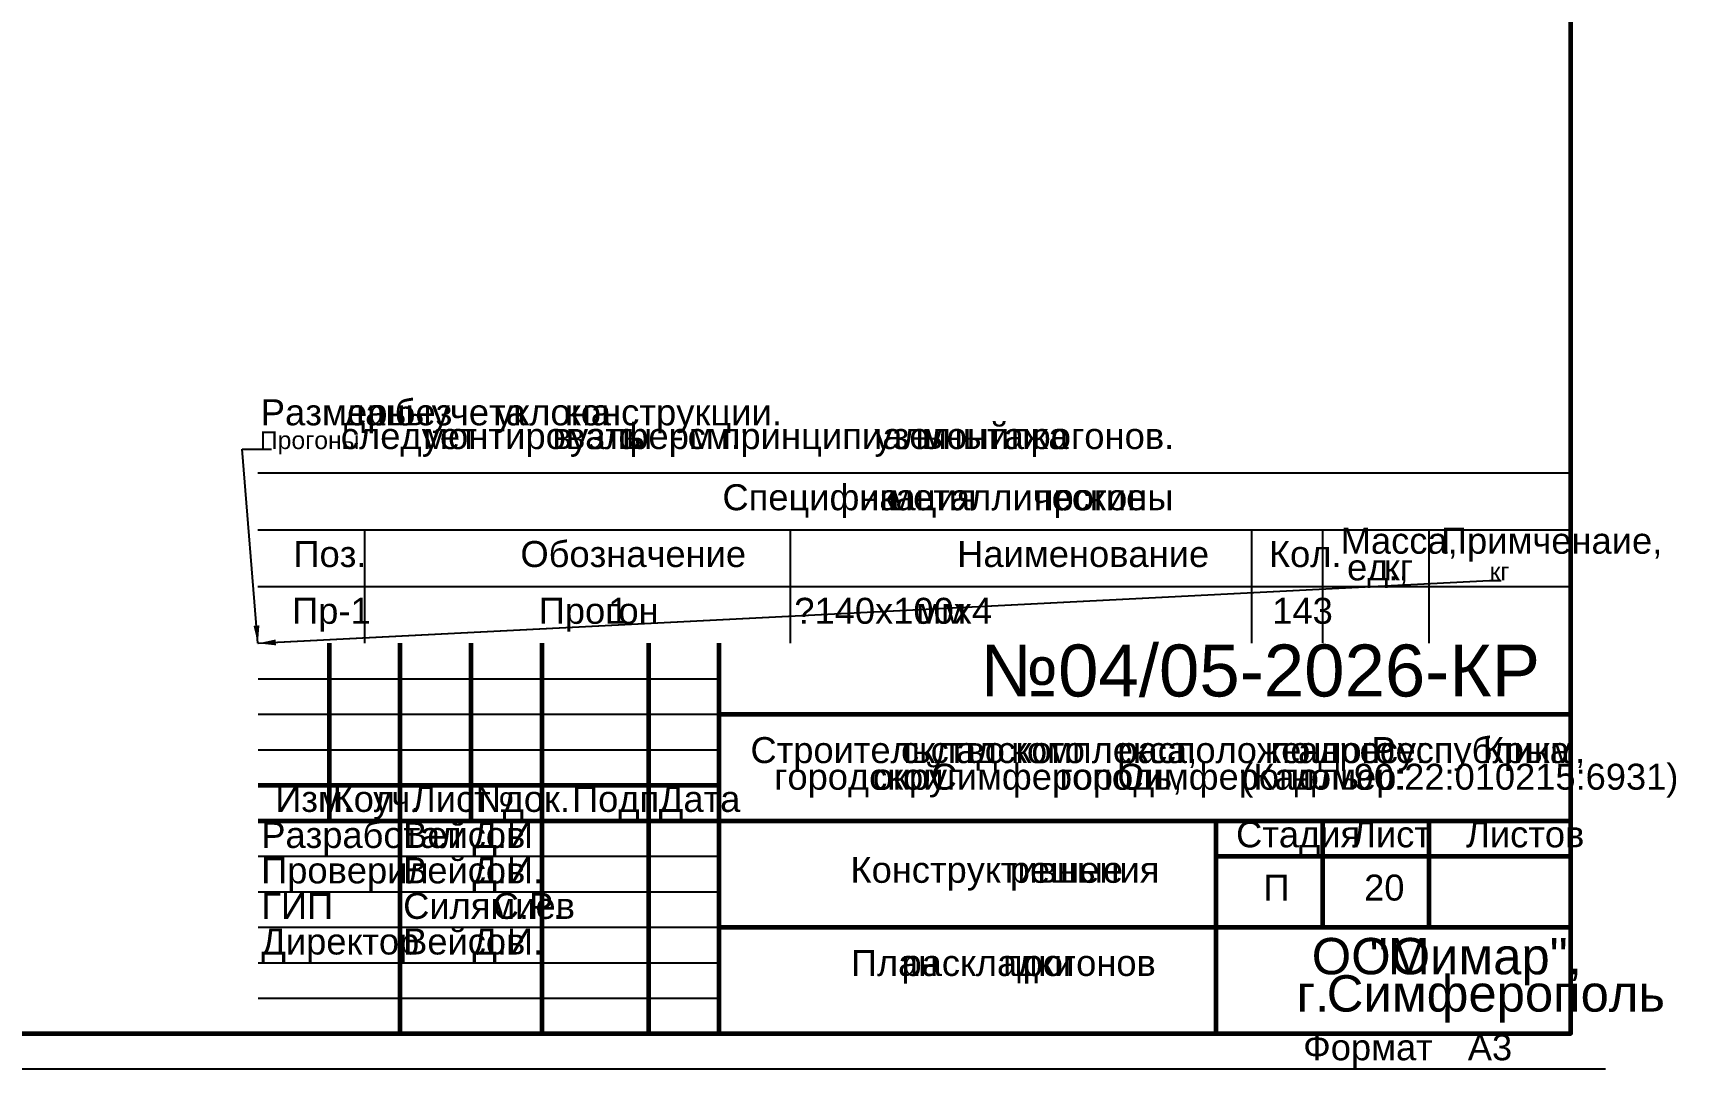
# Model space of a CAD drawing. Extents: x 8 to 21351, y 0 to 420.
# Drawn here: x 18005.6 to 18237.2, y 0.1 to 146 of the extents above; entities that cross this region are included whole.
import ezdxf

# ---------------------------------------------------------------- set-up
doc = ezdxf.new("R2010")
doc.units = 0
for name, color, linetype in [('PDF_ВЫНОСКИ', 7, 'Continuous'), ('TEY_REVIEW_AXIS', 7, 'Continuous'), ('TEY_REVIEW_LEADER', 7, 'Continuous')]:
    doc.layers.add(name, color=color, linetype=linetype)
doc.styles.add('TEYPDFCAD_TEXT', font='arial.ttf')
doc.dimstyles.new('TEYPDFCAD_SCALE_1', dxfattribs={"dimtxt": 2.5, "dimasz": 2.5, "dimexe": 1.25, "dimexo": 0.75, "dimtad": 1, "dimdsep": 46, "dimtxsty": 'Standard', "dimcen": 0.09, "dimadec": 0, "dimazin": 0, "dimtfac": 1, "dimtofl": 0, "dimtmove": 0, "dimatfit": 3, "dimfxl": 1, "dimarcsym": 0})

msp = doc.modelspace()

# ---------------------------------------------------------------- linework, layer by layer
at = {"lineweight": 25}
for p, q in [((18052.34, 76.05), (18052.34, 60.05)), ((18202.35, 76.05), (18202.35, 60.05))]:
    msp.add_line(p, q, dxfattribs=at)
at = {"layer": 'TEY_REVIEW_AXIS', "lineweight": 25}
for p, q in [((18037.34, 84.05), (18222.36, 84.05)), ((18222.36, 84.05), (18222.36, 60.05)), ((18037.34, 76.05), (18222.36, 76.05)), ((18037.34, 68.05), (18222.36, 68.05)), ((18037.36, 55.05), (18102.36, 55.05)), ((18037.36, 50.06), (18102.36, 50.06)), ((18037.36, 45.04), (18102.36, 45.04)), ((18037.36, 30.06), (18102.36, 30.06)), ((18037.36, 25.06), (18102.36, 25.06)), ((18037.36, 20.04), (18102.36, 20.04)), ((18037.36, 15.05), (18102.36, 15.05)), ((18037.36, 10.05), (18102.36, 10.05)), ((18227.29, 0.06), (17807.36, 0.06))]:
    msp.add_line(p, q, dxfattribs=at)
at = {"layer": 'TEY_REVIEW_AXIS', "lineweight": 60}
for p, q in [((18047.37, 60.05), (18047.37, 35.05)), ((18057.36, 60.05), (18057.36, 5.06)), ((18067.37, 60.05), (18067.37, 35.05)), ((18077.36, 60.05), (18077.36, 5.06)), ((18092.37, 60.05), (18092.37, 5.06)), ((18102.36, 5.06), (18102.36, 60.05)), ((18222.36, 5.06), (18222.36, 60.05)), ((18102.36, 50.06), (18222.36, 50.06)), ((18037.36, 40.05), (18102.36, 40.05)), ((18037.36, 35.05), (18222.36, 35.05)), ((18172.36, 35.05), (18172.36, 5.06)), ((18172.36, 30.06), (18222.36, 30.06)), ((18102.36, 20.04), (18222.36, 20.04)), ((18037.36, 5.06), (18222.36, 5.06))]:
    msp.add_line(p, q, dxfattribs=at)
msp.add_lwpolyline([(17827.36, 5.06), (18222.36, 5.06), (18222.36, 292.04), (17827.36, 292.04)], close=True, dxfattribs=at)
at = {"layer": 'TEY_REVIEW_LEADER', "lineweight": 25}
for p, q in [((18112.35, 76.05), (18112.35, 60.05)), ((18177.36, 76.05), (18177.36, 60.05)), ((18187.37, 76.05), (18187.37, 60.05))]:
    msp.add_line(p, q, dxfattribs=at)
at = {"layer": 'TEY_REVIEW_LEADER', "lineweight": 60}
for p, q in [((18187.37, 35.05), (18187.37, 20.04)), ((18202.35, 35.05), (18202.35, 20.04))]:
    msp.add_line(p, q, dxfattribs=at)

# ---------------------------------------------------------------- texts
at = {"color": 7, "style": 'TEYPDFCAD_TEXT'}
for s, height, p in [('Размеры', 3.672, (18037.74, 90.76)), ('даны', 3.672, (18049.46, 90.76)), ('без', 3.672, (18056.6, 90.76)), ('учета', 3.672, (18061.83, 90.76)), ('уклона', 3.672, (18070.77, 90.76)), ('конструкции.', 3.6724, (18080.6, 90.76)), ('ферм', 3.672, (18088.16, 87.42)), ('принципиальный', 3.6724, (18102.56, 87.42)), ('следует', 3.672, (18049.02, 87.42)), ('монтировать', 3.6724, (18060.61, 87.42)), ('в', 3.67, (18078.87, 87.42)), ('узлы', 3.672, (18081.32, 87.42)), ('-', 3.67, (18095.63, 87.42)), ('см.', 3.672, (18097.9, 87.42)), ('узел', 3.672, (18124.23, 87.42)), ('монтажа', 3.672, (18130.89, 87.42)), ('прогонов.', 3.672, (18143.45, 87.42)), ('Спецификация', 3.6618, (18102.81, 78.8)), ('на', 3.662, (18122.09, 78.8)), ('металлические', 3.6618, (18126.17, 78.8)), ('прогоны', 3.662, (18146.7, 78.8)), ('Поз.', 3.662, (18042.35, 70.8)), ('Обозначение', 3.6618, (18074.34, 70.8)), ('Наименование', 3.6618, (18135.89, 70.8)), ('Кол.', 3.662, (18179.83, 70.8)), ('Масса,', 3.662, (18189.95, 72.67)), ('Примченаие,', 3.6618, (18204.07, 72.67)), ('ед.,', 3.662, (18190.84, 68.92)), ('кг', 3.662, (18196.02, 68.92)), ('Прогон', 3.662, (18076.92, 62.8)), ('1', 3.66, (18086.69, 62.8)), ('мм', 3.662, (18130.11, 62.8)), ('№04/05-2026-КР', 7.3201, (18139.15, 52.56)), ('Республика', 3.658, (18194.27, 43.18)), ('складского', 3.658, (18127.97, 43.18)), ('комплекса,', 3.658, (18143.49, 43.18)), ('расположенного', 3.6583, (18158.47, 43.18)), ('по', 3.658, (18180.07, 43.18)), ('адресу:', 3.658, (18183.94, 43.18)), ('городской', 3.658, (18110.11, 39.43)), ('округ', 3.658, (18123.99, 39.43)), ('Симферополь,', 3.6583, (18132.14, 39.43)), ('город', 3.658, (18150.31, 39.43)), ('Симферополь', 3.6583, (18158.47, 39.43)), ('(Кад.', 3.658, (18175.92, 39.43)), ('номер:', 3.658, (18182.93, 39.43)), ('90:22:010215:6931)', 3.6583, (18191.79, 39.43)), ('Изм.', 3.658, (18039.79, 36.3)), ('Лист', 3.658, (18059.05, 36.3)), ('Подп.', 3.658, (18081.62, 36.3)), ('уч.', 3.658, (18053.59, 36.3)), ('док.', 3.658, (18071.84, 36.3)), ('Разработал', 3.658, (18037.82, 31.22)), ('Вейсов', 3.658, (18057.81, 31.22)), ('Д.И', 3.658, (18067.57, 31.22)), ('Стадия', 3.658, (18175.2, 31.31)), ('Лист', 3.658, (18191.56, 31.31)), ('Вейсов', 3.658, (18057.81, 26.23)), ('Проверил', 3.658, (18037.8, 26.23)), ('Д.И.', 3.658, (18067.57, 26.23)), ('Конструктивные', 3.6583, (18120.86, 26.31)), ('решения', 3.658, (18143.32, 26.31)), ('П', 3.66, (18179.05, 23.81)), ('ГИП', 3.658, (18037.82, 21.23)), ('Силямиев', 3.658, (18057.81, 21.23)), ('С.Р.', 3.658, (18070.43, 21.23)), ('Директор', 3.658, (18037.82, 16.21)), ('Д.И.', 3.658, (18067.57, 16.21)), ('"Мимар",', 5.122, (18194.03, 13.42)), ('План', 3.658, (18120.92, 13.19)), ('раскладки', 3.658, (18128.05, 13.19)), ('прогонов', 3.658, (18142.35, 13.19)), ('г.', 5.122, (18183.73, 8.17)), ('Симферополь', 5.1223, (18187.98, 8.17)), ('Формат', 3.658, (18184.66, 1.31))]:
    msp.add_text(s, height=height, dxfattribs=at).set_placement(p)
at = {"layer": 'PDF_ВЫНОСКИ', "style": 'TEYPDFCAD_TEXT'}
for s, p in [('Прогоны', (18037.61, 87.42)), ('кг', (18210.93, 68.92)), ('кг', (18210.93, 68.92))]:
    msp.add_text(s, height=2.5, dxfattribs=at).set_placement(p)
at = {"layer": 'TEY_REVIEW_LEADER', "color": 7, "style": 'TEYPDFCAD_TEXT'}
for s, height, p in [('Пр-1', 3.662, (18042.16, 62.8)), ('\ue726140х100х4', 3.662, (18112.94, 62.8)), ('143', 3.662, (18180.3, 62.8)), ('Строительство', 3.6583, (18106.76, 43.18)), ('Крым,', 3.658, (18209.97, 43.18)), ('Кол.', 3.658, (18047.86, 36.3)), ('№', 3.66, (18067.99, 36.3)), ('Дата', 3.658, (18093.85, 36.3)), ('Листов', 3.658, (18207.62, 31.31)), ('20', 3.658, (18193.25, 23.81)), ('Вейсов', 3.658, (18057.81, 16.21)), ('ООО', 5.122, (18185.86, 13.42)), ('A3', 3.658, (18207.86, 1.31))]:
    msp.add_text(s, height=height, dxfattribs=at).set_placement(p)

# ---------------------------------------------------------------- leaders
at = {"layer": 'PDF_ВЫНОСКИ', "lineweight": 9, "annotation_type": 0, "has_hookline": 1, "hookline_direction": 0}
for points in [[(18037.34, 60.05), (18035.11, 87.42), (18037.61, 87.42)], [(18037.34, 60.05), (18210.93, 68.92)], [(18037.36, 60.05), (18210.93, 68.92)]]:
    msp.add_leader(points, dimstyle='TEYPDFCAD_SCALE_1', dxfattribs=at)

doc.saveas('drawing.dxf')
